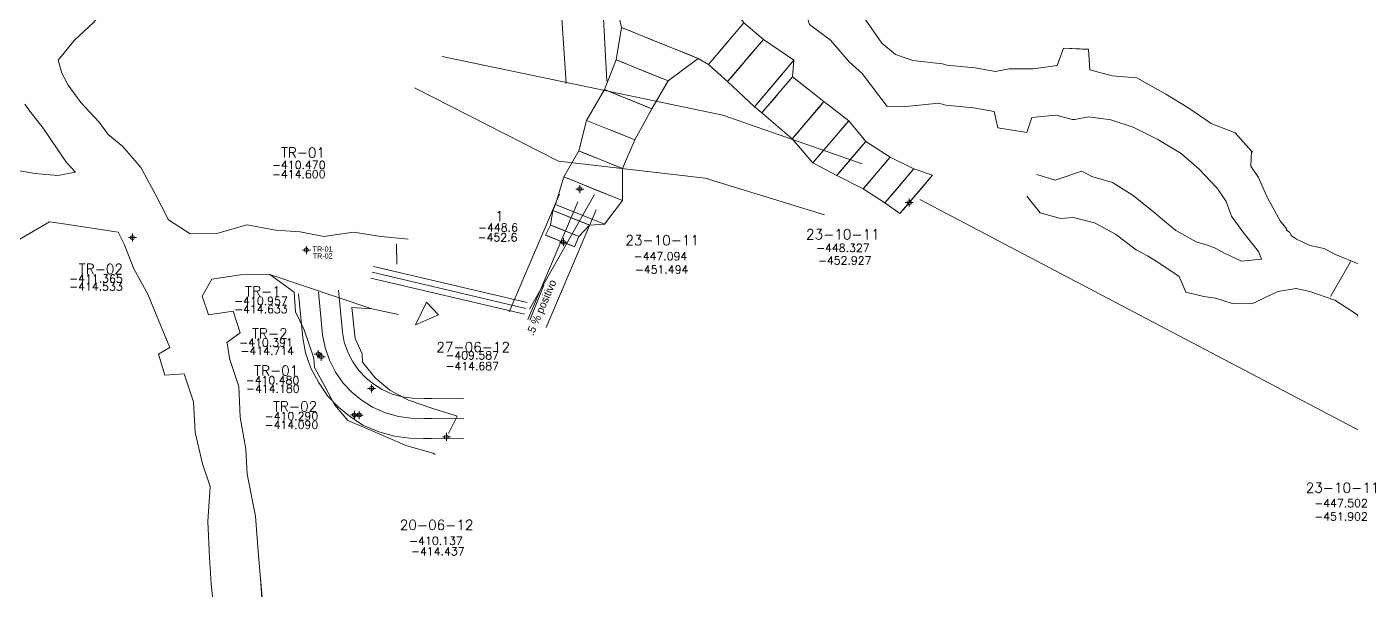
# Model space of a CAD drawing. Extents: x -47776 to 11079, y 0 to 10209.
# Drawn here: x 10709.2 to 10874.8, y 9753.7 to 9824.1 of the extents above; entities that cross this region are included whole.
import ezdxf
from ezdxf.enums import TextEntityAlignment as Align

# ---------------------------------------------------------------- set-up
doc = ezdxf.new("R2010")
doc.units = 0
doc.header["$MEASUREMENT"] = 0
doc.header["$PDMODE"] = 34
doc.header["$PDSIZE"] = 0.5
for name, color, linetype in [('abajo', 7, 'Continuous'), ('arriba', 7, 'Continuous'), ('CF-480-7855-EW-SCR', 226, 'Continuous'), ('F-480-7606-W-SCR', 5, 'Continuous'), ('sec', 7, 'Continuous')]:
    doc.layers.add(name, color=color, linetype=linetype)
doc.styles.add('ROMAND', font='ROMAND.SHX')
doc.styles.add('ROMANS', font='ROMANS.SHX', dxfattribs={"width": 2.5})

# ---------------------------------------------------------------- blocks, each defined once
blk = doc.blocks.new('F2')
at = {"lineweight": 0}
blk.add_point((0, 0), dxfattribs=at)
at = {"lineweight": 0, "style": 'ROMAND'}
for tag, height, p in [('NOMBRE', 1.25, (0.2, 6.62)), ('CIELO', 1, (0.14, 4.62)), ('PISO', 1, (0.14, 3.25))]:
    blk.add_attdef(tag, text='', height=height, dxfattribs=at).set_placement(p, align=Align.CENTER)
at = {"lineweight": 0, "style": 'ROMANS', "flags": 1}
for tag, p in [('MINA', (-0.07, -3.26)), ('LOCALIZACION', (-0.07, -4.93)), ('ESTRUCTURA', (-0.07, -6.62)), ('NIVEL', (-0.07, -8.29)), ('OBRA', (-0.07, -10.12)), ('FECHA', (-0.07, -11.79)), ('ATRAS', (-0.07, -13.48)), ('TOPOGRAFO', (2.67, -15.3))]:
    blk.add_attdef(tag, text='', height=1.25, dxfattribs=at).set_placement(p, align=Align.CENTER)

msp = doc.modelspace()

# ---------------------------------------------------------------- linework, layer by layer
at = {"color": 4, "linetype": 'Continuous', "lineweight": 0, "flags": 128}
for points, elevation in [([(10761.13, 9820.36), (10796.2, 9813.04), (10813.59, 9806.94)], -450.25), ([(10757.67, 9816.44), (10775.67, 9807.29), (10793.97, 9805.15), (10808.91, 9800.58)], -469.09)]:
    msp.add_lwpolyline(points, dxfattribs=dict(at, elevation=elevation))
at = {"color": 3, "linetype": 'Continuous', "lineweight": 0, "flags": 128}
for points, elevation in [([(10769.5, 9788.48), (10775.76, 9803.18)], -451.01), ([(10780.36, 9801.22), (10774.1, 9786.52)], -451.01), ([(10752.52, 9794.14), (10771.73, 9789.62)], -413.4), ([(10752.18, 9792.68), (10771.39, 9788.16)], -413.4)]:
    msp.add_lwpolyline(points, dxfattribs=dict(at, elevation=elevation))
at = {"color": 6, "linetype": 'Continuous', "lineweight": 0, "flags": 128}
msp.add_lwpolyline([(10772.04, 9788.78), (10780.17, 9803.1)], dxfattribs=at)
at = {"color": 1, "linetype": 'Continuous', "lineweight": 0, "flags": 128}
for points, elevation in [([(10771.8, 9787.5), (10778.06, 9802.2)], -451.01), ([(10752.35, 9793.41), (10771.56, 9788.89)], -413.4), ([(10745.66, 9790.96), (10746.16, 9785.58), (10746.47, 9784.01), (10747.02, 9782.43), (10747.8, 9780.95), (10748.75, 9779.56), (10749.86, 9778.38), (10750.97, 9777.49), (10752.41, 9776.54), (10754.04, 9775.84), (10755.67, 9775.38), (10757.23, 9775.17), (10758.82, 9775.15), (10759.76, 9775.14), (10763.82, 9775.1)], -409.54)]:
    msp.add_lwpolyline(points, dxfattribs=dict(at, elevation=elevation))
at = {"color": 4, "linetype": 'Continuous', "lineweight": 0, "flags": 128}
for points in [[(10888.09, 9767.15), (10820.82, 9802.5)], [(10773.82, 9791.78), (10772.05, 9787.41)]]:
    msp.add_lwpolyline(points, dxfattribs=at)
at = {"color": 6, "linetype": 'Continuous', "lineweight": 0, "elevation": -410.01, "flags": 128}
msp.add_lwpolyline([(10739.56, 9793.12), (10752.33, 9788.86)], dxfattribs=at)
at = {"color": 3, "linetype": 'Continuous', "lineweight": 0, "flags": 128}
for points in [[(10748.15, 9791.19), (10748.64, 9785.94), (10748.88, 9784.67), (10749.32, 9783.44), (10749.95, 9782.24), (10750.71, 9781.13), (10751.56, 9780.22), (10752.45, 9779.51), (10753.6, 9778.75), (10754.87, 9778.2), (10756.17, 9777.84), (10757.42, 9777.67), (10758.85, 9777.65), (10759.79, 9777.64), (10763.84, 9777.6)], [(10743.17, 9790.72), (10743.68, 9785.23), (10744.05, 9783.36), (10744.72, 9781.43), (10745.66, 9779.66), (10746.8, 9777.98), (10748.16, 9776.54), (10749.49, 9775.46), (10751.21, 9774.33), (10753.2, 9773.48), (10755.16, 9772.93), (10757.05, 9772.67), (10758.79, 9772.65), (10759.73, 9772.64), (10763.8, 9772.6)]]:
    msp.add_lwpolyline(points, dxfattribs=at)
at = {"color": 6, "linetype": 'Continuous', "lineweight": 0, "flags": 128}
msp.add_lwpolyline([(10757.77, 9786.85), (10759.17, 9789.69), (10760.65, 9788.1)], close=True, dxfattribs=at)
at = {"layer": 'abajo', "color": 4, "linetype": 'Continuous', "lineweight": 0}
for points in [[(10763.79, 9842.54, -451.9), (10765.47, 9841.28, -451.79), (10767.66, 9839.37, -451.78), (10769.68, 9836.23, -451.97), (10771.1, 9834.79, -452.07), (10773.61, 9832.64, -452.06), (10777.23, 9830.8, -451.95), (10780.52, 9828.19, -452.04), (10783.16, 9825.7, -452.03), (10783.54, 9823.98, -451.76)], [(10822.4, 9805.53, -452.93), (10820.07, 9806.33, -452.88), (10817.11, 9807.8, -452.7), (10814.05, 9809.75, -452.82), (10811.92, 9812.34, -452.45), (10808.83, 9814.72, -452.06), (10804.89, 9817.81, -451.45), (10805.08, 9819.88, -451.42), (10801.25, 9822.48, -451.22), (10798.81, 9824.55, -451.15), (10797.05, 9827.1, -451.08)], [(10774.04, 9798.05, -451.49), (10774.66, 9799.31, -451.51), (10774.96, 9801.13, -451.52), (10775.26, 9801.87, -451.43), (10776.33, 9805.32, -451.27), (10778.18, 9808.56, -451.6), (10779.17, 9812.37, -451.64), (10781.38, 9816.22, -451.68), (10782.87, 9819.93, -451.72), (10783.54, 9823.98, -451.76)], [(10777.66, 9796.59, -451.49), (10778.18, 9797.89, -451.51), (10779.51, 9799.29, -451.52), (10781.38, 9799.4, -451.43), (10783.66, 9802.36, -451.27), (10783.65, 9806.35, -451.6), (10785.2, 9809.93, -451.64), (10787.31, 9813.83, -451.68), (10789.36, 9817.31, -451.72), (10793.09, 9820.12, -451.76)], [(10818.32, 9800.73, -452.93), (10816.44, 9802.07, -452.88), (10813.74, 9803.84, -452.7), (10810.42, 9805.48, -452.82), (10807.45, 9807.09, -452.45), (10804.87, 9810.07, -452.06), (10801.06, 9813.31, -451.45), (10800.15, 9814.09, -451.42), (10796.78, 9817.22, -451.22), (10794.41, 9819.37, -451.15), (10793.09, 9820.12, -451.76)]]:
    msp.add_polyline3d(points, dxfattribs=at)
at = {"layer": 'abajo', "color": 6, "linetype": 'Continuous', "lineweight": 0}
msp.add_polyline3d([(10755.46, 9794.43, -414.35), (10755.39, 9796.94, -414.38)], dxfattribs=at)
at = {"layer": 'arriba', "color": 4, "linetype": 'Continuous', "lineweight": 0}
for points in [[(10763.79, 9842.54, -447.4), (10765.47, 9841.28, -447.49), (10767.66, 9839.37, -447.78), (10769.68, 9836.23, -447.97), (10771.1, 9834.79, -448.07), (10773.61, 9832.64, -448.46), (10777.23, 9830.8, -448.45), (10780.52, 9828.19, -448.24), (10783.16, 9825.7, -448.33), (10783.54, 9823.98, -446.46)], [(10822.4, 9805.53, -448.33), (10820.07, 9806.33, -448.68), (10817.11, 9807.8, -448.3), (10814.05, 9809.75, -447.42), (10811.92, 9812.34, -447.05), (10808.83, 9814.72, -446.46), (10804.89, 9817.81, -446.75), (10805.08, 9819.88, -446.72), (10801.25, 9822.48, -446.32), (10798.81, 9824.55, -446.55), (10797.05, 9827.1, -446.58)], [(10774.04, 9798.05, -447.09), (10774.66, 9799.31, -446.51), (10774.96, 9801.13, -446.72), (10775.26, 9801.87, -446.53), (10776.33, 9805.32, -446.07), (10778.18, 9808.56, -445.2), (10779.17, 9812.37, -446.34), (10781.38, 9816.22, -446.38), (10782.87, 9819.93, -447.02), (10783.54, 9823.98, -446.46)], [(10777.66, 9796.59, -447.09), (10778.18, 9797.89, -446.51), (10779.51, 9799.29, -446.72), (10781.38, 9799.4, -446.53), (10783.66, 9802.36, -446.07), (10783.65, 9806.35, -445.2), (10785.2, 9809.93, -446.34), (10787.31, 9813.83, -446.38), (10789.36, 9817.31, -447.02), (10793.09, 9820.12, -446.46)], [(10818.32, 9800.73, -448.33), (10816.44, 9802.07, -448.68), (10813.74, 9803.84, -448.3), (10810.42, 9805.48, -447.42), (10807.45, 9807.09, -447.05), (10804.87, 9810.07, -446.46), (10801.06, 9813.31, -446.75), (10800.15, 9814.09, -446.72), (10796.78, 9817.22, -446.32), (10794.41, 9819.37, -446.55), (10793.09, 9820.12, -446.46)]]:
    msp.add_polyline3d(points, dxfattribs=at)
at = {"layer": 'arriba', "color": 6, "linetype": 'Continuous', "lineweight": 0}
msp.add_polyline3d([(10755.46, 9794.43, -410.55), (10755.39, 9796.94, -409.38)], dxfattribs=at)
at = {"layer": 'CF-480-7855-EW-SCR', "color": 5, "linetype": 'Continuous', "lineweight": 0}
for points in [[(10713.13, 9819.91, -411.97), (10715.18, 9822.39, -411.59), (10717.54, 9824.6, -411.72), (10719.37, 9826.77, -411.82)], [(10713.13, 9819.91, -415.97), (10715.18, 9822.39, -415.69), (10717.54, 9824.6, -415.52), (10719.37, 9826.77, -415.52)], [(10713.57, 9818.29, -415.69), (10713.57, 9818.29, -415.69), (10713.13, 9819.91, -415.97)], [(10713.57, 9818.29, -411.59), (10713.57, 9818.29, -411.59), (10713.13, 9819.91, -411.97)], [(10719.38, 9810.63, -411.21), (10718.23, 9812.15, -411.22), (10715.97, 9814.6, -411.05), (10714.37, 9816.78, -411.58), (10713.57, 9818.29, -411.59)], [(10719.38, 9810.63, -415.71), (10718.23, 9812.15, -415.72), (10715.97, 9814.6, -415.45), (10714.37, 9816.78, -415.58), (10713.57, 9818.29, -415.69)], [(10714.16, 9807.1, -411.21), (10713.1, 9808.68, -411.22), (10711.25, 9811.41, -411.05), (10709.57, 9813.53, -411.58), (10708.97, 9814.42, -411.36)], [(10714.16, 9807.1, -415.71), (10713.1, 9808.68, -415.72), (10711.25, 9811.41, -415.45), (10709.57, 9813.53, -415.58), (10708.97, 9814.42, -415.76)], [(10729.63, 9798.22, -411.19), (10726.9, 9799.95, -409.97), (10725.23, 9803.21, -410.14), (10723.44, 9806.48, -410.51), (10721.19, 9809.13, -410.67), (10719.38, 9810.63, -411.21)], [(10729.63, 9798.22, -414.59), (10726.9, 9799.95, -413.87), (10725.23, 9803.21, -414.14), (10723.44, 9806.48, -414.31), (10721.19, 9809.13, -414.67), (10719.38, 9810.63, -415.71)], [(10702.56, 9808.76, -413.14), (10702.56, 9808.76, -413.14), (10704.55, 9807.4, -413.44), (10707.18, 9806.3, -413.57), (10710.2, 9805.74, -414.24), (10713.09, 9805.51, -414.29), (10715.31, 9805.91, -414.67), (10715.31, 9805.91, -414.67)], [(10702.57, 9808.76, -408.84), (10702.57, 9808.76, -408.84), (10704.55, 9807.4, -409.14), (10707.18, 9806.3, -409.77), (10710.2, 9805.74, -410.84), (10713.09, 9805.51, -410.69), (10715.31, 9805.91, -410.67), (10715.31, 9805.91, -410.67)], [(10715.31, 9805.91, -410.67), (10714.16, 9807.1, -411.21)], [(10715.31, 9805.91, -414.67), (10714.16, 9807.1, -415.71)], [(10698.4, 9784.76, -408.96), (10700.05, 9787.02, -409.34), (10701.56, 9789.28, -409.01), (10702.43, 9790.24, -409.14), (10704.28, 9791.38, -408.84), (10704.44, 9793.93, -408.94), (10705.55, 9795.74, -409.05), (10707.05, 9796.8, -409.63), (10712.02, 9799.71, -410.69)], [(10698.4, 9784.76, -412.66), (10700.05, 9787.02, -413.34), (10701.56, 9789.28, -412.31), (10702.43, 9790.24, -412.54), (10704.28, 9791.38, -412.64), (10704.44, 9793.93, -412.84), (10705.55, 9795.74, -413.05), (10707.05, 9796.8, -413.33), (10712.02, 9799.71, -414.29)], [(10712.02, 9799.71, -410.69), (10714.09, 9799.43, -410.34), (10720.63, 9798.41, -410.5)], [(10712.02, 9799.71, -414.29), (10714.09, 9799.43, -414.44), (10720.62, 9798.41, -414.3)], [(10727.08, 9783.99, -413.42), (10725.66, 9787.43, -413.39), (10724.33, 9790.69, -413.25), (10722.6, 9793.84, -413.62), (10721.37, 9796.93, -413.87), (10720.62, 9798.41, -414.3), (10720.62, 9798.41, -414.3)], [(10727.08, 9783.99, -409.12), (10725.66, 9787.43, -409.19), (10724.33, 9790.69, -409.25), (10722.6, 9793.84, -409.72), (10721.37, 9796.93, -409.97), (10720.63, 9798.41, -410.5)], [(10756.85, 9797.55, -410.52), (10753.48, 9797.88, -409.67), (10750.03, 9798.43, -409.33), (10746.33, 9797.89, -409.59), (10743.38, 9798.47, -409.85), (10740.28, 9798.67, -410.01), (10736.73, 9799.33, -410.07), (10733.07, 9798.28, -410.43), (10729.63, 9798.22, -411.19)], [(10756.85, 9797.55, -414.72), (10753.48, 9797.88, -414.67), (10750.03, 9798.43, -414.83), (10746.33, 9797.89, -414.59), (10743.38, 9798.47, -414.65), (10740.28, 9798.67, -414.61), (10736.73, 9799.33, -414.57), (10733.07, 9798.28, -414.53), (10729.63, 9798.22, -414.59)], [(10742.63, 9790.93, -409.38), (10739.56, 9793.12, -410.01), (10735.93, 9793.08, -410.07), (10732.33, 9792.53, -410.43), (10731.1, 9790.41, -409.19)], [(10742.63, 9790.93, -414.38), (10739.56, 9793.12, -414.61), (10735.93, 9793.08, -414.57), (10732.33, 9792.53, -414.53), (10731.1, 9790.41, -413.39)], [(10731.92, 9788.08, -409.15), (10731.1, 9790.41, -409.19)], [(10731.92, 9788.08, -413.41), (10731.1, 9790.41, -413.39)], [(10745.14, 9781.52, -409.9), (10745.14, 9781.52, -409.9), (10745.14, 9781.52, -409.9), (10745.08, 9782.69, -410.44), (10743.87, 9786.2, -410.83), (10742.8, 9788.46, -410.55), (10742.63, 9790.93, -409.38)], [(10745.14, 9781.52, -414.3), (10745.14, 9781.52, -414.3), (10745.14, 9781.52, -414.3), (10745.08, 9782.69, -414.34), (10743.87, 9786.2, -414.43), (10742.8, 9788.46, -414.35), (10742.63, 9790.93, -414.38)], [(10737.79, 9762.95, -407.51), (10736.75, 9768.21, -409.41), (10736.56, 9771.31, -409.32), (10735.85, 9775.29, -409.08), (10735.72, 9779.14, -409.22), (10734.54, 9782.65, -409.46), (10734.28, 9784.35, -409.83), (10734.19, 9784.64, -409.84), (10735.88, 9785.84, -410.01), (10734.98, 9788.53, -410.02), (10731.92, 9788.08, -409.15)], [(10737.79, 9762.95, -411.41), (10736.75, 9768.21, -413.21), (10736.56, 9771.31, -413.52), (10735.85, 9775.29, -413.38), (10735.72, 9779.14, -413.62), (10734.54, 9782.65, -413.76), (10734.28, 9784.35, -413.93), (10734.19, 9784.64, -413.94), (10735.88, 9785.84, -413.91), (10734.98, 9788.53, -413.92), (10731.92, 9788.08, -413.41)], [(10755.64, 9788.13, -410.52), (10752.33, 9788.86, -409.67), (10749.84, 9789.02, -410.83)], [(10755.64, 9788.13, -414.72), (10752.33, 9788.86, -414.67), (10749.84, 9789.02, -414.43)], [(10751.15, 9782.18, -409.88), (10751.15, 9782.18, -409.88), (10751.13, 9783.22, -409.8), (10750.24, 9785.12, -410.44), (10749.84, 9789.02, -410.83)], [(10751.15, 9782.18, -414.48), (10751.15, 9782.18, -414.48), (10751.13, 9783.22, -414.4), (10750.24, 9785.12, -414.34), (10749.84, 9789.02, -414.43)], [(10731.83, 9762.26, -407.51), (10732.11, 9766.65, -409.41), (10731.15, 9769.49, -409.32), (10730.26, 9773.41, -409.08), (10730.03, 9777.23, -409.22), (10728.85, 9780.74, -409.46), (10726.44, 9780.54, -409.83), (10725.65, 9783.16, -409.84), (10727.08, 9783.99, -409.12)], [(10731.83, 9762.26, -411.41), (10732.11, 9766.65, -413.21), (10731.15, 9769.49, -413.52), (10730.26, 9773.41, -413.38), (10730.03, 9777.23, -413.62), (10728.85, 9780.74, -413.76), (10726.44, 9780.54, -413.93), (10725.65, 9783.16, -413.94), (10727.08, 9783.99, -413.42)], [(10760.23, 9770.65, -409.59), (10760, 9770.8, -409.58), (10756.68, 9771.74, -410.16), (10753.97, 9772.89, -410.15), (10751.57, 9773.95, -410.45), (10749.33, 9774.91, -410.36), (10747.69, 9776.79, -409.88), (10746.57, 9778.94, -409.4), (10745.14, 9781.52, -409.9)], [(10760.23, 9770.65, -414.69), (10760, 9770.8, -414.68), (10756.68, 9771.74, -414.56), (10753.97, 9772.89, -414.55), (10751.57, 9773.95, -414.45), (10749.33, 9774.91, -414.46), (10747.69, 9776.79, -414.48), (10746.57, 9778.94, -414.4), (10745.14, 9781.52, -414.3)], [(10761.91, 9773.26, -409.59), (10762.97, 9775.43, -409.58), (10759.7, 9776.46, -410.16), (10756.89, 9777.43, -410.15), (10754.59, 9778.67, -410.45), (10752.74, 9780.21, -410.36), (10751.15, 9782.18, -409.88), (10751.15, 9782.18, -409.88), (10751.15, 9782.18, -409.88)], [(10761.91, 9773.26, -414.69), (10762.97, 9775.43, -414.68), (10759.7, 9776.46, -414.56), (10756.89, 9777.43, -414.55), (10754.59, 9778.67, -414.45), (10752.74, 9780.21, -414.46), (10751.15, 9782.18, -414.48), (10751.15, 9782.18, -414.48), (10751.15, 9782.18, -414.48)], [(10734.01, 9739.39, -405.66), (10733.8, 9740.98, -405.33), (10733.42, 9744.22, -405.22), (10733.2, 9746.98, -405.63), (10732.67, 9750.71, -406.09), (10732.24, 9754.44, -406.35), (10732.05, 9757.8, -407.05), (10731.83, 9762.26, -407.51)], [(10734.01, 9739.39, -410.06), (10733.8, 9740.98, -409.13), (10733.42, 9744.22, -409.52), (10733.2, 9746.98, -409.83), (10732.67, 9750.71, -410.29), (10732.24, 9754.44, -410.85), (10732.05, 9757.8, -411.05), (10731.83, 9762.26, -411.41)], [(10740.19, 9739.88, -405.66), (10739.86, 9741.68, -405.33), (10739.58, 9744.94, -405.22), (10738.96, 9747.65, -405.63), (10738.66, 9751.43, -406.09), (10738.4, 9755.15, -406.35), (10738.11, 9758.51, -407.05), (10737.79, 9762.95, -407.51)], [(10740.19, 9739.88, -410.06), (10739.86, 9741.68, -409.13), (10739.58, 9744.94, -409.52), (10738.96, 9747.65, -409.83), (10738.73, 9751.45, -406.09), (10738.4, 9755.15, -410.85), (10738.11, 9758.51, -411.05), (10737.79, 9762.95, -411.41)]]:
    msp.add_polyline3d(points, dxfattribs=at)
at = {"layer": 'F-480-7606-W-SCR', "color": 5, "linetype": 'Continuous', "lineweight": 0, "flags": 128}
msp.add_lwpolyline([(10874.63, 9794.71), (10872.11, 9790.39)], dxfattribs=at)
at = {"layer": 'F-480-7606-W-SCR', "color": 5, "linetype": 'Continuous', "lineweight": 0}
for points in [[(10776.59, 9816.99, -413.17), (10775.99, 9826.34, -413.18), (10776, 9833.93, -413.31), (10776.27, 9836.84, -413.53), (10775.85, 9839.42, -413.46), (10769.94, 9843.42, -413.57)], [(10776.59, 9816.99, -416.77), (10775.99, 9826.34, -416.88), (10776, 9833.93, -417.11), (10776.27, 9836.84, -417.33), (10775.85, 9839.42, -417.26), (10769.94, 9843.42, -417.46)], [(10781.7, 9817.26, -413.17), (10781.23, 9825.88, -413.18), (10780.69, 9834.14, -413.31), (10781.76, 9837.09, -413.53), (10782.04, 9837.96, -413.46), (10782.04, 9837.96, -413.46)], [(10781.7, 9817.26, -416.77), (10781.23, 9825.88, -416.88), (10780.69, 9834.14, -417.11), (10781.76, 9837.09, -417.33), (10782.04, 9837.96, -417.26), (10782.04, 9837.96, -417.26)], [(10809.21, 9832.2, -412.98), (10809.82, 9831.18, -413), (10811.01, 9829.91, -412.87), (10812.52, 9827.45, -413.46), (10814.07, 9824.9, -413.66), (10816.05, 9822.02, -414.31), (10817.78, 9820.59, -414.63)], [(10809.21, 9832.2, -417.18), (10809.82, 9831.18, -417.3), (10811.01, 9829.91, -417.47), (10812.52, 9827.45, -417.76), (10814.07, 9824.9, -418.16), (10816.05, 9822.02, -418.61), (10817.78, 9820.59, -418.93)], [(10805.29, 9828.47, -412.98), (10805.29, 9828.47, -412.98), (10806.13, 9827.15, -412.87), (10807.03, 9824.34, -413.46), (10809.64, 9822.39, -413.66), (10811.96, 9819.7, -414.31), (10813.6, 9818.23, -414.63)], [(10805.29, 9828.47, -417.18), (10805.29, 9828.47, -417.18), (10806.13, 9827.15, -417.47), (10807.03, 9824.34, -417.76), (10809.64, 9822.39, -418.16), (10811.96, 9819.7, -418.61), (10813.6, 9818.23, -418.93)], [(10823.63, 9819.42, -415.58), (10823.63, 9819.42, -415.58), (10824.19, 9819.26, -417.1), (10827.68, 9818.95, -416.99), (10830.27, 9818.47, -416.95), (10830.27, 9818.47, -416.95), (10831.98, 9818.82, -417), (10832.28, 9818.81, -417.01), (10834.98, 9818.83, -416.08), (10837.99, 9819.24, -416.05), (10838.78, 9821.4, -416.31), (10841.9, 9821.26, -416.32), (10842.07, 9818.71, -416.56), (10844.85, 9817.93, -417.03), (10847.91, 9817.68, -417.02)], [(10823.63, 9819.42, -419.98), (10823.63, 9819.42, -419.98), (10824.19, 9819.26, -420.1), (10827.68, 9818.95, -420.19), (10830.27, 9818.47, -420.35), (10830.27, 9818.47, -420.35), (10831.98, 9818.82, -420.5), (10832.28, 9818.81, -420.51), (10834.98, 9818.83, -420.78), (10837.99, 9819.24, -420.85), (10838.78, 9821.4, -420.81), (10841.9, 9821.25, -420.82), (10842.07, 9818.71, -420.86), (10844.85, 9817.93, -420.93), (10847.91, 9817.68, -421.12)], [(10817.78, 9820.59, -414.63), (10817.78, 9820.59, -414.63), (10819.95, 9819.84, -415.37), (10823.63, 9819.42, -415.58)], [(10817.78, 9820.59, -418.93), (10817.78, 9820.59, -418.93), (10819.95, 9819.84, -419.67), (10823.63, 9819.42, -419.98)], [(10813.6, 9818.23, -414.63), (10816.74, 9814.1, -414.91), (10819.46, 9814.17, -415.37), (10823.2, 9814.54, -415.58)], [(10813.6, 9818.23, -418.93), (10816.74, 9814.1, -419.21), (10819.46, 9814.17, -419.67), (10823.2, 9814.54, -419.98)], [(10847.91, 9817.68, -417.02), (10851.53, 9815.64, -416.73), (10854.43, 9813.89, -416.62), (10857.2, 9812, -417.11), (10860.21, 9810.84, -417.39), (10862.27, 9808.52, -417.68), (10862.17, 9806.66, -417.82)], [(10847.91, 9817.68, -421.12), (10851.53, 9815.64, -421.33), (10854.43, 9813.89, -421.62), (10857.2, 9812, -421.71), (10860.21, 9810.84, -421.79), (10862.27, 9808.52, -421.88), (10862.38, 9808.42, -421.88)], [(10823.2, 9814.54, -415.58), (10823.2, 9814.54, -415.58), (10824.04, 9814.26, -417.1), (10827.53, 9813.96, -416.99), (10827.53, 9813.96, -416.99), (10830.11, 9813.48, -416.95), (10830.55, 9811.45, -417), (10834.19, 9810.87, -417.01), (10834.79, 9812.73, -416.08), (10837.8, 9813.04, -416.05), (10839.88, 9812.48, -416.31), (10840.18, 9812.47, -416.32), (10841.89, 9812.82, -416.56), (10844.68, 9812.43, -417.03), (10847.45, 9811.52, -416.73)], [(10823.2, 9814.54, -419.98), (10823.2, 9814.54, -419.98), (10824.04, 9814.26, -420.1), (10827.53, 9813.96, -420.19), (10827.53, 9813.96, -420.19), (10830.11, 9813.48, -420.35), (10830.55, 9811.45, -420.5), (10834.19, 9810.87, -420.51), (10834.79, 9812.73, -420.78), (10837.8, 9813.04, -420.85), (10839.88, 9812.48, -420.81), (10840.18, 9812.47, -420.82), (10841.89, 9812.82, -420.86), (10844.68, 9812.43, -420.93), (10847.45, 9811.52, -421.33)], [(10847.45, 9811.52, -416.73), (10847.45, 9811.52, -416.73), (10850.56, 9809.99, -416.62), (10853.47, 9808.23, -417.11), (10855.71, 9806.29, -417.39), (10857.84, 9804.05, -417.68), (10857.94, 9803.94, -417.68)], [(10847.45, 9811.52, -421.33), (10847.45, 9811.52, -421.33), (10850.56, 9809.99, -421.62), (10853.47, 9808.23, -421.71), (10855.71, 9806.29, -421.79), (10857.84, 9804.05, -421.88), (10857.94, 9803.94, -421.88)], [(10862.17, 9806.66, -417.82), (10862.17, 9806.66, -417.82), (10862.17, 9806.66, -417.82), (10863.15, 9805.25, -417.64), (10864.22, 9802.79, -417.88), (10865.82, 9799.84, -417.92), (10866.66, 9798.77, -418.14), (10866.63, 9798.67, -418.04), (10867.04, 9798.39, -418.04), (10867.23, 9798.01, -418.25), (10867.88, 9797.55, -418.26), (10869.56, 9796.75, -417.99), (10871.33, 9796.37, -418.11), (10872.76, 9795.61, -418.23), (10875.78, 9794.36, -418.28), (10878.69, 9792.94, -418.12), (10880.91, 9794.29, -418.55), (10882.93, 9792.28, -418.53)], [(10862.17, 9806.66, -422.02), (10862.17, 9806.66, -422.02), (10862.17, 9806.66, -422.02), (10863.15, 9805.25, -422.04), (10864.22, 9802.79, -422.18), (10865.82, 9799.84, -422.42), (10866.66, 9798.77, -422.34), (10866.63, 9798.67, -422.34), (10867.04, 9798.39, -422.34), (10867.23, 9798.01, -422.45), (10867.88, 9797.55, -422.46), (10869.56, 9796.75, -422.39), (10871.33, 9796.37, -422.51), (10872.76, 9795.61, -422.53), (10875.78, 9794.36, -422.48), (10878.69, 9792.94, -422.52), (10880.91, 9794.29, -422.5), (10882.93, 9792.28, -422.5)], [(10835.42, 9805.63, -416.96), (10837.71, 9804.91, -416.81), (10841.06, 9806.02, -416.77), (10842.29, 9805.36, -416.61), (10844.9, 9804.61, -416.79), (10847.45, 9803, -417.5), (10850.01, 9800.96, -417.32)], [(10835.42, 9805.63, -420.86), (10837.71, 9804.91, -420.71), (10841.06, 9806.02, -420.77), (10842.29, 9805.36, -420.71), (10844.9, 9804.61, -420.99), (10847.45, 9803, -421.2), (10850.01, 9800.96, -421.42)], [(10834.17, 9802.9, -416.96), (10835.85, 9800.82, -416.81), (10838.37, 9800.11, -416.77), (10839.97, 9800.26, -416.61), (10842.62, 9799.6, -416.79), (10845.25, 9798.18, -417.5), (10847.86, 9796.22, -417.32)], [(10834.17, 9802.9, -420.86), (10835.85, 9800.82, -420.71), (10838.37, 9800.11, -420.77), (10839.97, 9800.26, -420.71), (10842.62, 9799.6, -420.99), (10845.25, 9798.18, -421.2), (10847.86, 9796.22, -421.42)], [(10857.94, 9803.94, -421.88), (10858.49, 9803.13, -422.11), (10859.08, 9802.23, -422.02), (10859.77, 9800.41, -422.04), (10861.19, 9798.44, -422.18), (10863.13, 9795.99, -422.42), (10863.52, 9795.05, -422.4), (10863.52, 9795.05, -422.4)], [(10857.94, 9803.94, -417.68), (10858.49, 9803.13, -417.71), (10859.08, 9802.23, -417.82), (10859.77, 9800.41, -417.64), (10861.19, 9798.44, -417.88), (10863.13, 9795.99, -417.92), (10863.52, 9795.05, -417.8), (10863.52, 9795.05, -417.8)], [(10850.01, 9800.96, -417.32), (10851.38, 9799.79, -417.01), (10852.82, 9798.64, -417.37), (10855.34, 9797.19, -417.66), (10856.9, 9796.76, -417.21), (10857.62, 9796.45, -417.46)], [(10850.01, 9800.96, -421.42), (10851.38, 9799.79, -421.61), (10852.82, 9798.64, -421.77), (10855.34, 9797.19, -421.86), (10856.9, 9796.76, -421.91), (10857.62, 9796.45, -421.94)], [(10847.86, 9796.22, -417.32), (10849.27, 9795.48, -417.01), (10850.8, 9794.51, -417.37), (10853.23, 9792.87, -417.66), (10854.04, 9790.92, -417.21), (10856.29, 9790.39, -417.46)], [(10847.86, 9796.22, -421.42), (10849.27, 9795.48, -421.61), (10850.8, 9794.51, -421.77), (10853.23, 9792.87, -421.86), (10854.04, 9790.92, -421.91), (10856.29, 9790.39, -421.94)], [(10857.62, 9796.45, -417.46), (10858.96, 9795.74, -417.71), (10861, 9794.78, -417.05), (10863.52, 9795.05, -417.8)], [(10857.62, 9796.45, -421.94), (10858.96, 9795.74, -422.01), (10861, 9794.78, -422.15), (10863.52, 9795.05, -422.4)], [(10862.3, 9789.48, -417.8), (10862.3, 9789.48, -417.8), (10865.55, 9791.01, -417.99), (10867.84, 9791.37, -418.11), (10869.56, 9791.02, -418.23), (10872.69, 9789.93, -418.28), (10875.37, 9788.18, -418.12), (10876.72, 9786.63, -418.55), (10876.72, 9786.63, -418.55)], [(10862.3, 9789.48, -422.4), (10862.3, 9789.48, -422.4), (10865.55, 9791.01, -422.39), (10867.84, 9791.37, -422.51), (10869.56, 9791.02, -422.53), (10872.69, 9789.93, -422.48), (10875.37, 9788.18, -422.52), (10876.72, 9786.63, -422.5), (10876.72, 9786.63, -422.5)], [(10856.29, 9790.39, -417.46), (10857.74, 9790.18, -417.71), (10859.85, 9789.51, -417.05), (10862.3, 9789.48, -417.8)], [(10856.29, 9790.39, -421.94), (10857.74, 9790.18, -422.01), (10859.85, 9789.51, -422.15), (10862.3, 9789.48, -422.4)]]:
    msp.add_polyline3d(points, dxfattribs=at)
at = {"layer": 'sec', "color": 4, "linetype": 'Continuous', "lineweight": 0}
for points in [[(10798.81, 9824.55, -451.15), (10794.41, 9819.37, -451.15), (10794.41, 9819.37, -448.48), (10794.85, 9819.89, -447.12), (10796.06, 9821.31, -446.55), (10797.16, 9822.61, -446.55), (10798.37, 9824.03, -447.12), (10798.81, 9824.55, -448.48), (10798.81, 9824.55, -451.15)], [(10793.09, 9820.12, -451.76), (10783.54, 9823.98, -451.76), (10783.54, 9823.98, -448.69), (10784.49, 9823.59, -447.13), (10787.12, 9822.53, -446.46), (10789.5, 9821.57, -446.46), (10792.13, 9820.51, -447.13), (10793.09, 9820.12, -448.69), (10793.09, 9820.12, -451.76)], [(10801.25, 9822.48, -451.22), (10796.78, 9817.22, -451.22), (10796.78, 9817.22, -448.38), (10797.23, 9817.75, -446.93), (10798.46, 9819.19, -446.32), (10799.57, 9820.51, -446.32), (10800.8, 9821.95, -446.93), (10801.25, 9822.48, -448.38), (10801.25, 9822.48, -451.22)], [(10789.36, 9817.31, -451.72), (10782.87, 9819.93, -451.72), (10782.87, 9819.93, -449), (10783.52, 9819.67, -447.62), (10785.31, 9818.95, -447.02), (10786.93, 9818.29, -447.02), (10788.72, 9817.57, -447.62), (10789.36, 9817.31, -449), (10789.36, 9817.31, -451.72)], [(10805.08, 9819.88, -451.42), (10800.15, 9814.09, -451.42), (10800.15, 9814.09, -448.69), (10800.64, 9814.67, -447.31), (10802, 9816.26, -446.72), (10803.23, 9817.71, -446.72), (10804.58, 9819.3, -447.31), (10805.08, 9819.88, -448.69), (10805.08, 9819.88, -451.42)], [(10804.89, 9817.81, -451.45), (10801.06, 9813.31, -451.45), (10801.06, 9813.31, -448.72), (10801.45, 9813.76, -447.34), (10802.5, 9815, -446.75), (10803.45, 9816.12, -446.75), (10804.51, 9817.36, -447.34), (10804.89, 9817.81, -448.72), (10804.89, 9817.81, -451.45)], [(10787.31, 9813.83, -451.68), (10781.38, 9816.22, -451.68), (10781.38, 9816.22, -448.61), (10781.97, 9815.98, -447.05), (10783.6, 9815.32, -446.38), (10785.09, 9814.73, -446.38), (10786.72, 9814.07, -447.05), (10787.31, 9813.83, -448.61), (10787.31, 9813.83, -451.68)], [(10808.83, 9814.72, -452.06), (10804.87, 9810.07, -452.06), (10804.87, 9810.07, -448.81), (10805.27, 9810.54, -447.17), (10806.35, 9811.82, -446.46), (10807.34, 9812.98, -446.46), (10808.43, 9814.25, -447.17), (10808.83, 9814.72, -448.81), (10808.83, 9814.72, -452.06)], [(10785.2, 9809.93, -451.64), (10779.17, 9812.37, -451.64), (10779.17, 9812.37, -448.57), (10779.78, 9812.12, -447.01), (10781.43, 9811.45, -446.34), (10782.94, 9810.85, -446.34), (10784.6, 9810.18, -447.01), (10785.2, 9809.93, -448.57), (10785.2, 9809.93, -451.64)], [(10811.92, 9812.34, -452.45), (10807.45, 9807.09, -452.45), (10807.45, 9807.09, -449.32), (10807.9, 9807.61, -447.73), (10809.13, 9809.06, -447.05), (10810.25, 9810.37, -447.05), (10811.48, 9811.82, -447.73), (10811.92, 9812.34, -449.32), (10811.92, 9812.34, -452.45)], [(10814.05, 9809.75, -452.82), (10810.42, 9805.48, -452.82), (10810.42, 9805.48, -449.69), (10810.78, 9805.91, -448.1), (10811.78, 9807.08, -447.42), (10812.69, 9808.15, -447.42), (10813.68, 9809.32, -448.1), (10814.05, 9809.75, -449.69), (10814.05, 9809.75, -452.82)], [(10783.65, 9806.35, -451.6), (10778.18, 9808.56, -451.6), (10778.18, 9808.56, -447.89), (10778.72, 9808.34, -446.01), (10780.23, 9807.73, -445.2), (10781.6, 9807.18, -445.2), (10783.1, 9806.58, -446.01), (10783.65, 9806.35, -447.89), (10783.65, 9806.35, -451.6)], [(10817.11, 9807.8, -452.7), (10813.74, 9803.84, -452.7), (10813.74, 9803.84, -450.15), (10814.08, 9804.23, -448.86), (10815.01, 9805.32, -448.3), (10815.85, 9806.31, -448.3), (10816.78, 9807.4, -448.86), (10817.11, 9807.8, -450.15), (10817.11, 9807.8, -452.7)], [(10820.07, 9806.33, -452.88), (10816.44, 9802.07, -452.88), (10816.44, 9802.07, -450.44), (10816.8, 9802.49, -449.2), (10817.8, 9803.67, -448.68), (10818.71, 9804.73, -448.68), (10819.7, 9805.91, -449.2), (10820.07, 9806.33, -450.44), (10820.07, 9806.33, -452.88)], [(10783.66, 9802.36, -451.27), (10776.33, 9805.32, -451.27), (10776.33, 9805.32, -448.25), (10777.06, 9805.02, -446.72), (10779.08, 9804.21, -446.07), (10780.91, 9803.47, -446.07), (10782.92, 9802.66, -446.72), (10783.66, 9802.36, -448.25), (10783.66, 9802.36, -451.27)], [(10822.4, 9805.53, -452.93), (10818.32, 9800.73, -452.93), (10818.32, 9800.73, -450.26), (10818.73, 9801.21, -448.91), (10819.85, 9802.53, -448.33), (10820.87, 9803.73, -448.33), (10821.99, 9805.05, -448.91), (10822.4, 9805.53, -450.26), (10822.4, 9805.53, -452.93)], [(10779.51, 9799.29, -451.52), (10774.96, 9801.13, -451.52), (10774.96, 9801.13, -448.74), (10775.42, 9800.94, -447.33), (10776.67, 9800.44, -446.72), (10777.8, 9799.98, -446.72), (10779.05, 9799.48, -447.33), (10779.51, 9799.29, -448.74), (10779.51, 9799.29, -451.52)], [(10781.38, 9799.4, -451.43), (10775.26, 9801.87, -451.43), (10775.26, 9801.87, -448.59), (10775.87, 9801.62, -447.15), (10777.56, 9800.94, -446.53), (10779.09, 9800.32, -446.53), (10780.77, 9799.65, -447.15), (10781.38, 9799.4, -448.59), (10781.38, 9799.4, -451.43)], [(10777.66, 9796.59, -451.49), (10774.04, 9798.05, -451.49), (10774.04, 9798.05, -448.94), (10774.4, 9797.9, -447.65), (10775.4, 9797.5, -447.09), (10776.3, 9797.13, -447.09), (10777.3, 9796.73, -447.65), (10777.66, 9796.59, -448.94), (10777.66, 9796.59, -451.49)], [(10778.18, 9797.89, -451.51), (10774.66, 9799.31, -451.51), (10774.66, 9799.31, -448.61), (10775.01, 9799.17, -447.14), (10775.98, 9798.77, -446.51), (10776.86, 9798.42, -446.51), (10777.83, 9798.03, -447.14), (10778.18, 9797.89, -448.61), (10778.18, 9797.89, -451.51)]]:
    msp.add_polyline3d(points, dxfattribs=at)

# ---------------------------------------------------------------- block references
at = {"color": 6, "linetype": 'Continuous', "lineweight": 0}
ref = msp.add_blockref('F2', (10744.14, 9796.17, -410.47), dxfattribs=at)
ref.add_attrib('NOMBRE', 'TR-01', dxfattribs={"lineweight": 0, "height": 1.25, "style": 'ROMAND'}).set_placement((10743.72, 9807.73, -410.47), align=Align.CENTER)
ref.add_attrib('CIELO', '-410.470', dxfattribs={"lineweight": 0, "height": 1, "style": 'ROMAND'}).set_placement((10743.19, 9806.31, -410.47), align=Align.CENTER)
ref.add_attrib('PISO', '-414.600', dxfattribs={"lineweight": 0, "height": 1, "style": 'ROMAND'}).set_placement((10743.19, 9805.16, -410.47), align=Align.CENTER)
at = {"color": 4, "linetype": 'Continuous', "lineweight": 0}
ref = msp.add_blockref('F2', (10778.3, 9803.8, -448.6), dxfattribs=at)
ref.add_attrib('NOMBRE', '1', dxfattribs={"lineweight": 0, "height": 1.25, "style": 'ROMAND'}).set_placement((10768.26, 9799.8, -448.6), align=Align.CENTER)
ref.add_attrib('CIELO', '-448.6', dxfattribs={"lineweight": 0, "height": 1, "style": 'ROMAND'}).set_placement((10768.09, 9798.5, -448.6), align=Align.CENTER)
ref.add_attrib('PISO', '-452.6', dxfattribs={"lineweight": 0, "height": 1, "style": 'ROMAND'}).set_placement((10768.03, 9797.27, -448.6), align=Align.CENTER)
ref = msp.add_blockref('F2', (10819.48, 9802.1, -448.33), dxfattribs=at)
ref.add_attrib('NOMBRE', '23-10-11', dxfattribs={"lineweight": 0, "height": 1.25, "style": 'ROMAND'}).set_placement((10811.19, 9797.52, -448.33), align=Align.CENTER)
ref.add_attrib('CIELO', '-448.327', dxfattribs={"lineweight": 0, "height": 1, "style": 'ROMAND'}).set_placement((10811.19, 9795.95, -448.33), align=Align.CENTER)
ref.add_attrib('PISO', '-452.927', dxfattribs={"lineweight": 0, "height": 1, "style": 'ROMAND'}).set_placement((10811.42, 9794.38, -448.33), align=Align.CENTER)
at = {"color": 6, "linetype": 'Continuous', "lineweight": 0}
ref = msp.add_blockref('F2', (10722.41, 9797.73, -411.37), dxfattribs=at)
ref.add_attrib('NOMBRE', 'TR-02', dxfattribs={"lineweight": 0, "height": 1.25, "style": 'ROMAND'}).set_placement((10718.46, 9793.19, -411.37), align=Align.CENTER)
ref.add_attrib('CIELO', '-411.365', dxfattribs={"lineweight": 0, "height": 1, "style": 'ROMAND'}).set_placement((10717.85, 9792.11, -411.37), align=Align.CENTER)
ref.add_attrib('PISO', '-414.533', dxfattribs={"lineweight": 0, "height": 1, "style": 'ROMAND'}).set_placement((10717.85, 9791.11, -411.37), align=Align.CENTER)
at = {"color": 4, "linetype": 'Continuous', "lineweight": 0}
ref = msp.add_blockref('F2', (10776.27, 9797.15, -447.09), dxfattribs=at)
ref.add_attrib('NOMBRE', '23-10-11', dxfattribs={"lineweight": 0, "height": 1.25, "style": 'ROMAND'}).set_placement((10788.61, 9796.78, -447.09), align=Align.CENTER)
ref.add_attrib('CIELO', '-447.094', dxfattribs={"lineweight": 0, "height": 1, "style": 'ROMAND'}).set_placement((10788.4, 9794.91, -447.09), align=Align.CENTER)
ref.add_attrib('PISO', '-451.494', dxfattribs={"lineweight": 0, "height": 1, "style": 'ROMAND'}).set_placement((10788.54, 9793.24, -447.09), align=Align.CENTER)
at = {"color": 6, "linetype": 'Continuous', "lineweight": 0}
ref = msp.add_blockref('F2', (10745.62, 9783.19, -410.96), dxfattribs=at)
ref.add_attrib('NOMBRE', 'TR-1', dxfattribs={"lineweight": 0, "height": 1.25, "style": 'ROMAND'}).set_placement((10738.72, 9790.39, -410.96), align=Align.CENTER)
ref.add_attrib('CIELO', '-410.957', dxfattribs={"lineweight": 0, "height": 1, "style": 'ROMAND'}).set_placement((10738.47, 9789.33, -410.96), align=Align.CENTER)
ref.add_attrib('PISO', '-414.633', dxfattribs={"lineweight": 0, "height": 1, "style": 'ROMAND'}).set_placement((10738.46, 9788.3, -410.96), align=Align.CENTER)
ref = msp.add_blockref('F2', (10746.01, 9782.86, -410.39), dxfattribs=at)
ref.add_attrib('NOMBRE', 'TR-2', dxfattribs={"lineweight": 0, "height": 1.25, "style": 'ROMAND'}).set_placement((10739.58, 9785.14, -410.39), align=Align.CENTER)
ref.add_attrib('CIELO', '-410.391', dxfattribs={"lineweight": 0, "height": 1, "style": 'ROMAND'}).set_placement((10739.1, 9784.13, -410.39), align=Align.CENTER)
ref.add_attrib('PISO', '-414.714', dxfattribs={"lineweight": 0, "height": 1, "style": 'ROMAND'}).set_placement((10739.26, 9783.1, -410.39), align=Align.CENTER)
ref = msp.add_blockref('F2', (10761.64, 9772.84, -409.59), dxfattribs=at)
ref.add_attrib('NOMBRE', '27-06-12', dxfattribs={"lineweight": 0, "height": 1.25, "style": 'ROMAND'}).set_placement((10764.99, 9783.44, -409.59), align=Align.CENTER)
ref.add_attrib('CIELO', '-409.587', dxfattribs={"lineweight": 0, "height": 1, "style": 'ROMAND'}).set_placement((10764.87, 9782.53, -409.59), align=Align.CENTER)
ref.add_attrib('PISO', '-414.687', dxfattribs={"lineweight": 0, "height": 1, "style": 'ROMAND'}).set_placement((10764.87, 9781.19, -409.59), align=Align.CENTER)
ref = msp.add_blockref('F2', (10750.15, 9775.59, -410.48), dxfattribs=at)
ref.add_attrib('NOMBRE', 'TR-01', dxfattribs={"lineweight": 0, "height": 1.25, "style": 'ROMAND'}).set_placement((10740.37, 9780.5, -410.48), align=Align.CENTER)
ref.add_attrib('CIELO', '-410.480', dxfattribs={"lineweight": 0, "height": 1, "style": 'ROMAND'}).set_placement((10739.91, 9779.41, -410.48), align=Align.CENTER)
ref.add_attrib('PISO', '-414.180', dxfattribs={"lineweight": 0, "height": 1, "style": 'ROMAND'}).set_placement((10739.95, 9778.36, -410.48), align=Align.CENTER)
ref = msp.add_blockref('F2', (10752.29, 9778.9, -410.14), dxfattribs=at)
ref.add_attrib('NOMBRE', '20-06-12', dxfattribs={"lineweight": 0, "height": 1.25, "style": 'ROMAND'}).set_placement((10760.42, 9761.22, -410.14), align=Align.CENTER)
ref.add_attrib('CIELO', '-410.137', dxfattribs={"lineweight": 0, "height": 1, "style": 'ROMAND'}).set_placement((10760.34, 9759.37, -410.14), align=Align.CENTER)
ref.add_attrib('PISO', '-414.437', dxfattribs={"lineweight": 0, "height": 1, "style": 'ROMAND'}).set_placement((10760.57, 9758.05, -410.14), align=Align.CENTER)
ref = msp.add_blockref('F2', (10750.74, 9775.57, -410.29), dxfattribs=at)
ref.add_attrib('NOMBRE', 'TR-02', dxfattribs={"lineweight": 0, "height": 1.25, "style": 'ROMAND'}).set_placement((10742.74, 9776.03, -410.29), align=Align.CENTER)
ref.add_attrib('CIELO', '-410.290', dxfattribs={"lineweight": 0, "height": 1, "style": 'ROMAND'}).set_placement((10742.28, 9774.94, -410.29), align=Align.CENTER)
ref.add_attrib('PISO', '-414.090', dxfattribs={"lineweight": 0, "height": 1, "style": 'ROMAND'}).set_placement((10742.28, 9773.85, -410.29), align=Align.CENTER)
at = {"color": 4, "linetype": 'Continuous', "lineweight": 0}
ref = msp.add_blockref('F2', (10888.51, 9767.6, -447.5), dxfattribs=at)
ref.add_attrib('NOMBRE', '23-10-11', dxfattribs={"lineweight": 0, "height": 1.25, "style": 'ROMAND'}).set_placement((10873.64, 9765.87, -447.5), align=Align.CENTER)
ref.add_attrib('CIELO', '-447.502', dxfattribs={"lineweight": 0, "height": 1, "style": 'ROMAND'}).set_placement((10873.45, 9764.07, -447.5), align=Align.CENTER)
ref.add_attrib('PISO', '-451.902', dxfattribs={"lineweight": 0, "height": 1, "style": 'ROMAND'}).set_placement((10873.45, 9762.4, -447.5), align=Align.CENTER)

# ---------------------------------------------------------------- texts
at = {"color": 5, "linetype": 'Continuous', "lineweight": 0, "char_height": 0.65, "width": 1.5047, "attachment_point": 1}
for s, insert in [('TR-01', (10744.92, 9796.63)), ('TR-02', (10744.93, 9795.77))]:
    msp.add_mtext(s, dxfattribs=dict(at, insert=insert))
at = {"color": 4, "linetype": 'Continuous', "lineweight": 0, "insert": (10771.6, 9785.8), "char_height": 0.9759, "width": 12.6212, "attachment_point": 1, "rotation": 66.7686}
msp.add_mtext('.5 % positivo', dxfattribs=at)

doc.saveas('drawing.dxf')
